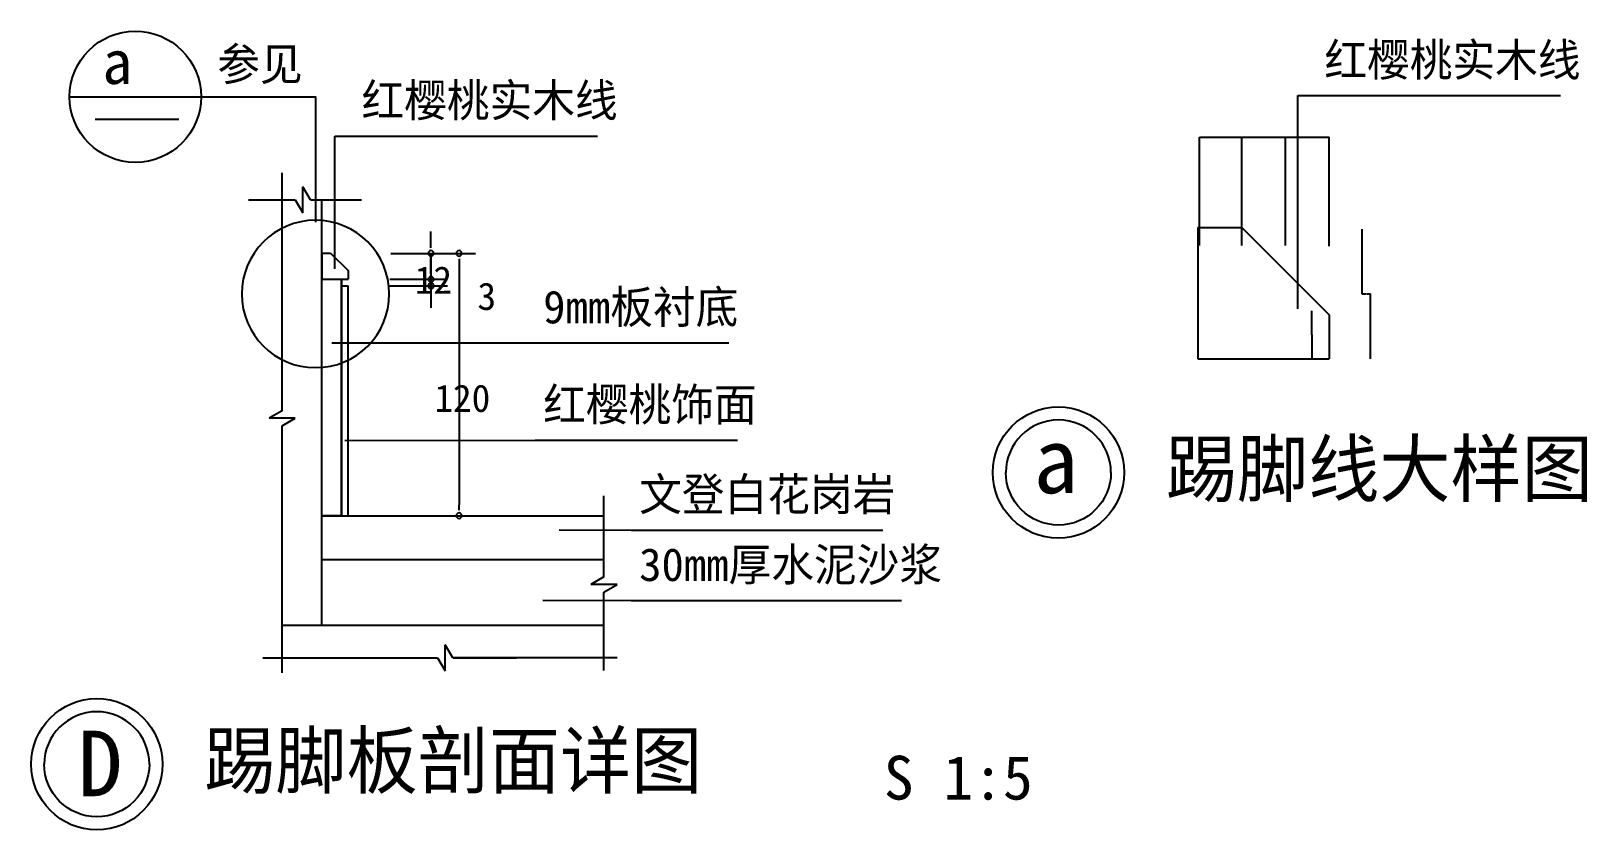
# Model space of a CAD drawing. Header units: metres. Extents: x 201241 to 205504, y 5909 to 8099.
import ezdxf

# ---------------------------------------------------------------- set-up
doc = ezdxf.new("R2010")
doc.units = ezdxf.units.M
for name, color, linetype in [('15', 2, 'Continuous'), ('16', 3, 'Continuous'), ('19', 8, 'Continuous'), ('20', 1, 'Continuous'), ('7', 7, 'Continuous'), ('8', 7, 'Continuous')]:
    doc.layers.add(name, color=color, linetype=linetype)
doc.dimstyles.get("Standard").update_dxf_attribs({"dimtxt": 2.5, "dimasz": 2.5, "dimexe": 1.25, "dimexo": 0.625, "dimtad": 1, "dimcen": 2.5, "dimazin": 3, "dimtfac": 1, "dimtmove": 0, "dimatfit": 3})

# ---------------------------------------------------------------- blocks, each defined once
blk = doc.blocks.new('_DOT')
at = {"color": 0, "linetype": 'ByBlock'}
blk.add_line((-0.5, 0), (-1, 0), dxfattribs=at)
blk.add_lwpolyline([(-0.25, 0, 1), (0.25, 0, 1)], format="xyb", close=True, dxfattribs=at)
blk = doc.blocks.new('_CLOSEDFILLED')
at = {"color": 0, "linetype": 'BYBLOCK'}
blk.add_solid([(-1, 0), (0, 0), (-1, 0)], dxfattribs=at)
blk = doc.blocks.new('*D1')
for p, q in [((204749.37, 7331.91), (204749.37, 7266.31)), ((204749.745, 7266.31), (204749.12, 7266.31)), ((204751.37, 7266.31), (204750.745, 7266.31)), ((204751.12, 7200.7), (204751.12, 7266.31))]:
    blk.add_line(p, q)
at = {"layer": 'Defpoints'}
for p in [(204749.37, 7331.91), (204751.12, 7266.31), (204751.12, 7200.7)]:
    blk.add_point(p, dxfattribs=at)
at = {"layer": '8', "xscale": 0.25, "yscale": 0.25}
blk.add_blockref('_CLOSEDFILLED', (204749.37, 7266.31), dxfattribs=at)
at = {"layer": '8', "xscale": 0.25, "yscale": 0.25, "rotation": 180}
blk.add_blockref('_CLOSEDFILLED', (204751.12, 7266.31), dxfattribs=at)
at = {"layer": '8', "insert": (204750.245, 7266.31), "char_height": 1, "attachment_point": 5}
blk.add_mtext('4', dxfattribs=at)
blk = doc.blocks.new('*D2')
for p, q in [((204887.2, 7555.71), (204887.2, 7378.2)), ((204887.45, 7378.2), (204897.985, 7378.2)), ((204899.985, 7378.2), (204910.52, 7378.2)), ((204910.77, 7200.7), (204910.77, 7378.2))]:
    blk.add_line(p, q)
at = {"layer": 'Defpoints'}
for p in [(204887.2, 7555.71), (204887.2, 7378.2), (204910.77, 7200.7)]:
    blk.add_point(p, dxfattribs=at)
at = {"layer": '8', "xscale": 0.25, "yscale": 0.25, "rotation": 180}
blk.add_blockref('_CLOSEDFILLED', (204887.2, 7378.2), dxfattribs=at)
at = {"layer": '8', "xscale": 0.25, "yscale": 0.25}
blk.add_blockref('_CLOSEDFILLED', (204910.77, 7378.2), dxfattribs=at)
at = {"layer": '8', "insert": (204898.985, 7378.2), "char_height": 1, "attachment_point": 5}
blk.add_mtext('12', dxfattribs=at)
blk = doc.blocks.new('*D3')
for p, q in [((204678.14, 7510.96), (204678.14, 7808.4)), ((204678.39, 7808.4), (204737.52, 7808.4)), ((204738.52, 7808.4), (204797.65, 7808.4)), ((204797.9, 7509.7), (204797.9, 7808.4))]:
    blk.add_line(p, q)
at = {"layer": 'Defpoints'}
for p in [(204678.14, 7808.4), (204678.14, 7510.96), (204797.9, 7509.7)]:
    blk.add_point(p, dxfattribs=at)
at = {"layer": '8', "xscale": 0.25, "yscale": 0.25, "rotation": 180}
blk.add_blockref('_CLOSEDFILLED', (204678.14, 7808.4), dxfattribs=at)
at = {"layer": '8', "xscale": 0.25, "yscale": 0.25}
blk.add_blockref('_CLOSEDFILLED', (204797.9, 7808.4), dxfattribs=at)
at = {"layer": '8', "insert": (204738.02, 7808.4), "char_height": 1, "attachment_point": 5}
blk.add_mtext('4', dxfattribs=at)
blk = doc.blocks.new('*D4')
for p, q in [((204557.9, 7510.72), (204557.9, 7808.4)), ((204558.15, 7808.4), (204617.52, 7808.4)), ((204618.52, 7808.4), (204677.89, 7808.4)), ((204678.14, 7510.96), (204678.14, 7808.4))]:
    blk.add_line(p, q)
at = {"layer": 'Defpoints'}
for p in [(204557.9, 7808.4), (204557.9, 7510.72), (204678.14, 7510.96)]:
    blk.add_point(p, dxfattribs=at)
at = {"layer": '8', "xscale": 0.25, "yscale": 0.25, "rotation": 180}
blk.add_blockref('_CLOSEDFILLED', (204557.9, 7808.4), dxfattribs=at)
at = {"layer": '8', "xscale": 0.25, "yscale": 0.25}
blk.add_blockref('_CLOSEDFILLED', (204678.14, 7808.4), dxfattribs=at)
at = {"layer": '8', "insert": (204618.02, 7808.4), "char_height": 1, "attachment_point": 5}
blk.add_mtext('4', dxfattribs=at)
blk = doc.blocks.new('*D5')
for p, q in [((204442.19, 7510.72), (204442.19, 7808.4)), ((204442.44, 7808.4), (204499.545, 7808.4)), ((204500.545, 7808.4), (204557.65, 7808.4)), ((204557.9, 7510.72), (204557.9, 7808.4))]:
    blk.add_line(p, q)
at = {"layer": 'Defpoints'}
for p in [(204442.19, 7808.4), (204442.19, 7510.72), (204557.9, 7510.72)]:
    blk.add_point(p, dxfattribs=at)
at = {"layer": '8', "xscale": 0.25, "yscale": 0.25, "rotation": 180}
blk.add_blockref('_CLOSEDFILLED', (204442.19, 7808.4), dxfattribs=at)
at = {"layer": '8', "xscale": 0.25, "yscale": 0.25}
blk.add_blockref('_CLOSEDFILLED', (204557.9, 7808.4), dxfattribs=at)
at = {"layer": '8', "insert": (204500.045, 7808.4), "char_height": 1, "attachment_point": 5}
blk.add_mtext('4', dxfattribs=at)

msp = doc.modelspace()

# ---------------------------------------------------------------- linework, layer by layer
for p, q in [((202336.22, 7519.48), (202336.22, 7549.48)), ((202226.01, 7489.48), (202381.22, 7489.48)), ((202311.97, 7489.48), (202458.26, 7489.48)), ((202336.22, 7489.48), (202336.22, 7418.48)), ((202336.22, 7489.48), (202336.22, 7418.48)), ((202336.22, 7448.48), (202336.22, 7478.48)), ((202223.17, 7418.48), (202381.22, 7418.48)), ((202291.19, 7418.48), (202381.22, 7418.48)), ((202336.22, 7418.48), (202336.22, 7400.48)), ((202336.22, 7418.48), (202336.22, 7400.48)), ((202413.26, 7459.48), (202413.26, 6800.48)), ((202223.17, 7400.48), (202381.22, 7400.48)), ((202336.22, 7388.48), (202336.22, 7358.48)), ((202336.22, 7370.48), (202336.22, 7340.48)), ((202330.13, 6770.48), (202458.26, 6770.48))]:
    msp.add_line(p, q)
at = {"layer": '15'}
for p, q in [((202037.41, 6470.48), (202037.41, 7636.31)), ((202037.41, 6770.48), (202810.4, 6770.48)), ((202037.41, 6650.48), (202810.4, 6650.48)), ((201928.47, 6470.48), (202810.4, 6470.48))]:
    msp.add_line(p, q, dxfattribs=at)
at = {"layer": '16'}
for p, q in [((202037.41, 6770.48), (202037.41, 7636.31)), ((204437.9, 7560.7), (204437.9, 7200.7)), ((204437.9, 7560.7), (204557.9, 7560.7)), ((204557.9, 7560.7), (204797.9, 7320.7)), ((202037.41, 7490.48), (202061.41, 7490.48)), ((202037.41, 7490.48), (202037.41, 7418.48)), ((202061.41, 7490.48), (202109.41, 7442.48)), ((202037.41, 7418.48), (202109.41, 7418.48)), ((202091.41, 6770.48), (202091.41, 7418.48)), ((202109.41, 7442.48), (202109.41, 7418.48)), ((202091.41, 7400.48), (202109.41, 7400.48)), ((202109.41, 6770.48), (202109.41, 7400.48)), ((204797.9, 7320.7), (204797.9, 7200.7)), ((204437.9, 7200.7), (204797.9, 7200.7))]:
    msp.add_line(p, q, dxfattribs=at)
msp.add_lwpolyline([(202037.41, 7418.48), (202091.41, 7418.48), (202091.41, 6770.48), (202037.41, 6770.48)], close=True, dxfattribs=at)
at = {"layer": '19'}
msp.add_lwpolyline([(201817.92, 7378.27, 1), (202222.01, 7378.27, 1)], format="xyb", close=True, dxfattribs=at)
at = {"layer": '20'}
for p, q in [((201928.47, 7058.24), (201928.47, 7710.13)), ((201836.03, 7636.31), (201964.28, 7636.31)), ((201964.28, 7636.31), (201985.07, 7600.31)), ((202005.85, 7636.31), (201985.07, 7672.31)), ((201985.07, 7600.31), (201985.07, 7672.31)), ((202005.85, 7636.31), (202146, 7636.31)), ((201928.47, 7058.24), (201892.47, 7037.45)), ((201964.47, 7037.45), (201892.47, 7037.45)), ((201928.47, 7016.67), (201964.47, 7037.45)), ((201928.47, 6339.53), (201928.47, 7016.67)), ((202810.4, 6602.79), (202810.4, 6825.04)), ((202810.4, 6602.79), (202774.4, 6582)), ((202846.4, 6582), (202774.4, 6582)), ((202810.4, 6561.22), (202846.4, 6582)), ((202810.4, 6345.75), (202810.4, 6561.22)), ((202395.98, 6380.89), (202375.19, 6416.89)), ((202375.19, 6344.89), (202375.19, 6416.89)), ((201875.35, 6380.89), (202354.41, 6380.89)), ((202354.41, 6380.89), (202375.19, 6344.89)), ((202846.89, 6380.89), (202395.98, 6380.89)), ((202395.98, 6380.89), (202570.22, 6380.89))]:
    msp.add_line(p, q, dxfattribs=at)
for points in [[(201346.21, 7918.78), (201706.21, 7918.78), (202019.96, 7918.78), (202019.96, 7574.66)], [(201416.22, 7857.05), (201645.04, 7857.05)]]:
    msp.add_lwpolyline(points, dxfattribs=at)
for points in [[(204199.7, 6888.81, 1), (203911.7, 6888.81, 1)], [(204199.7, 6888.81, -1), (203911.7, 6888.81, -1)], [(201564.59, 6089.19, 1), (201276.59, 6089.19, 1)], [(201564.59, 6089.19, -1), (201276.59, 6089.19, -1)]]:
    msp.add_lwpolyline(points, format="xyb", dxfattribs=at)
for centre in [(201526.21, 7918.78), (204055.7, 6888.81), (204055.7, 6888.81), (201420.59, 6089.19), (201420.59, 6089.19)]:
    msp.add_circle(centre, 180, dxfattribs=at)

# ---------------------------------------------------------------- block references
at = {"xscale": 30, "yscale": 30, "zscale": 30}
for p, rotation in [((202336.22, 7489.48), 270), ((202413.26, 7489.48), 90), ((202336.22, 7418.48), 270), ((202336.22, 7418.48), 90), ((202336.22, 7400.48), 90), ((202413.26, 6770.48), 270)]:
    msp.add_blockref('_DOT', p, dxfattribs=dict(at, rotation=rotation))

# ---------------------------------------------------------------- texts
for s, height, p in [('踢脚板剖面详图', 150, (201714.89, 6024.6)), ('S 1:5', 120, (203577.31, 5992.28))]:
    msp.add_text(s, height=height).set_placement(p)
at = {"char_height": 75, "attachment_point": 1}
for s, insert in [('12', (202291.94, 7453.98)), ('\\A1;3', (202463.72, 7409.48)), ('120', (202345.76, 7129.98))]:
    msp.add_mtext(s, dxfattribs=dict(at, insert=insert))
at = {"layer": '8'}
for s, height, p in [('参见', 90, (201750.63, 7963.32)), ('a', 120, (201435.92, 7953.95)), ('踢脚线大样图', 150, (204350, 6824.22)), ('a', 180, (203987.42, 6832.37)), ('D', 180, (201368.45, 6001.41))]:
    msp.add_text(s, height=height, dxfattribs=at).set_placement(p)
at = {"layer": '8', "char_height": 90, "attachment_point": 1}
for s, insert in [('红樱桃实木线', (204784.39, 8064.95)), ('红樱桃实木线', (202145.86, 7954.05)), ('9mm板衬底', (202643.78, 7387.6)), ('红樱桃饰面', (202643.78, 7120.2)), ('文登白花岗岩', (202906.8, 6874.16)), ('30mm厚水泥沙浆', (202906.8, 6681.41))]:
    msp.add_mtext(s, dxfattribs=dict(at, insert=insert))

# ---------------------------------------------------------------- dimensions: what is measured, and where the dimension line sits
at = {"layer": '8'}
for base, p1, p2, text, picture, middle in [((204442.19, 7808.4), (204442.19, 7510.72), (204557.9, 7510.72), '4', '*D5', (204500.045, 7808.4)), ((204557.9, 7808.4), (204557.9, 7510.72), (204678.14, 7510.96), '4', '*D4', (204618.02, 7808.4)), ((204678.14, 7808.4), (204678.14, 7510.96), (204797.9, 7509.7), '4', '*D3', (204738.02, 7808.4)), ((204887.2, 7378.2), (204887.2, 7555.71), (204910.77, 7200.7), '12', '*D2', (204898.985, 7378.2)), ((204751.12, 7266.31), (204751.12, 7200.7), (204749.37, 7331.91), '4', '*D1', (204750.245, 7266.31))]:
    dim = msp.add_linear_dim(base=base, p1=p1, p2=p2, text=text, dimstyle='Standard', dxfattribs=at)
    dim.commit()
    dim.dimension.update_dxf_attribs({"geometry": picture, "text_midpoint": middle})

# ---------------------------------------------------------------- leaders
at = {"layer": '7'}
for points in [[(204711.34, 7337.38), (204711.34, 7921.93), (205431.51, 7921.93)], [(202072.81, 7447.11), (202072.81, 7811.03), (202792.98, 7811.03)], [(202064.93, 7244.29), (202622.06, 7244.58), (203152.23, 7244.58)], [(202100.26, 6976.56), (202622.06, 6977.18), (203176.36, 6977.18)], [(202687.19, 6731.99), (202885.09, 6731.14), (203574.33, 6731.14)], [(202642.96, 6538.9), (202885.09, 6538.39), (203626.07, 6538.39)]]:
    msp.add_leader(points, dimstyle='Standard', dxfattribs=at)

doc.saveas('drawing.dxf')
